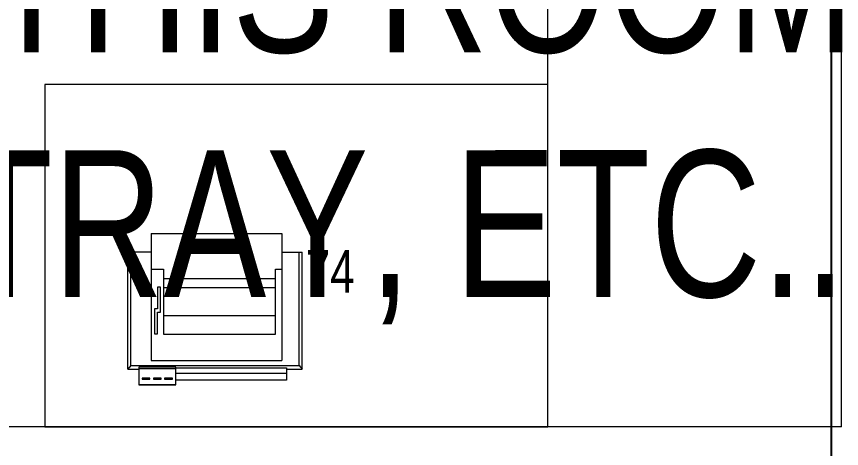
# Model space of a CAD drawing. Header units: metres. Extents: x -18745 to 220762, y -1579758 to -1356048.
# Drawn here: x 113346 to 115034, y -1438392 to -1437509 of the extents above; entities that cross this region are included whole.
import ezdxf
from ezdxf import colors
from ezdxf.entities.mleader import LeaderData, LeaderLine
from ezdxf.math import Vec2, Vec3

# ---------------------------------------------------------------- set-up
doc = ezdxf.new("R2010")
doc.units = ezdxf.units.M
doc.linetypes.add('DASHED2', pattern=[0.375, 0.25, -0.125])
doc.layers.get('0').update_dxf_attribs({"lineweight": 0})
doc.layers.add('A-100 - Copy$0$axes', color=8, linetype='Continuous')
for name, color, linetype, lineweight in [('A-100 - Copy$0$Medical Equipment and Furniture', 8, 'Continuous', 0), ('A-100 - Copy$0$Walls', 8, 'Continuous', 0), ('E-GRND', 94, 'DASHED2', 40)]:
    doc.layers.add(name, color=color, linetype=linetype, lineweight=lineweight)
doc.styles.add('A-100 - Copy$0$X3G_ENTITY_257CFD', font='swisscl.ttf', dxfattribs={"height": 200})
doc.styles.add('ROMANS', font='romans.shx', dxfattribs={"width": 0.85})

# ---------------------------------------------------------------- blocks, each defined once
blk = doc.blocks.new('A-100 - Copy$0$ITPPLT2C-P')
for p, q in [((0.0229, 0.0318), (0.2618, 0.0318)), ((0.0304, 0.0256), (0.0229, 0.0318)), ((0.0229, 0), (0.0229, 0.0318)), ((0.0304, -0.3182), (0.0304, 0.0256)), ((0.0304, 0.0256), (0.2618, 0.0256)), ((0.2618, -0.0096), (0.2618, 0.0318)), ((0, 0), (0, -0.2262)), ((0.0252, 0), (0, 0)), ((0.0139, 0), (0.0139, -0.2262)), ((0.0252, 0), (0.0139, 0)), ((0.0252, -0.2262), (0.0252, 0)), ((0.0401, -0.2769), (0.0401, -0.0096)), ((0.3, -0.0096), (0.0401, -0.0096)), ((0.2274, -0.0222), (0.2274, -0.0096)), ((0.3, -0.2769), (0.3, -0.0096)), ((0.0939, -0.2515), (0.0939, -0.0222)), ((0.0939, -0.0222), (0.2274, -0.0222)), ((0.1321, -0.2515), (0.1321, -0.0222)), ((0.1894, -0.2515), (0.1894, -0.0222)), ((0.2082, -0.2515), (0.2082, -0.0222)), ((-0.0091, -0.2262), (0.0267, -0.2262)), ((-0.0091, -0.3023), (-0.0091, -0.2262)), ((-0.0087, -0.2262), (0.0236, -0.2262)), ((-0.0087, -0.3023), (-0.0087, -0.2262)), ((0, -0.2262), (0.0252, -0.2262)), ((0.0023, -0.2495), (0.0023, -0.2334)), ((0.0023, -0.2334), (0.0045, -0.2334)), ((0.0045, -0.2334), (0.0045, -0.2495)), ((0.0139, -0.2262), (0.0252, -0.2262)), ((0.0236, -0.2262), (0.0236, -0.3023)), ((0.0267, -0.2262), (0.0267, -0.3023)), ((0.0045, -0.2495), (0.0023, -0.2495)), ((0.2274, -0.2515), (0.0939, -0.2515)), ((0.2274, -0.2769), (0.2274, -0.2515)), ((0.0023, -0.2721), (0.0023, -0.2562)), ((0.0023, -0.2562), (0.0045, -0.2562)), ((0.0045, -0.2562), (0.0045, -0.2721)), ((0.0947, -0.2701), (0.0947, -0.2641)), ((0.0947, -0.2641), (0.1395, -0.2641)), ((0.1395, -0.2575), (0.19, -0.2575)), ((0.1395, -0.2641), (0.1395, -0.2575)), ((0.19, -0.2641), (0.1457, -0.2641)), ((0.1457, -0.2641), (0.1457, -0.2701)), ((0.19, -0.2575), (0.19, -0.2641)), ((0.0045, -0.2721), (0.0023, -0.2721)), ((0.0023, -0.295), (0.0023, -0.2793)), ((0.0023, -0.2793), (0.0045, -0.2793)), ((0.0045, -0.2793), (0.0045, -0.295)), ((0.3, -0.2769), (0.0401, -0.2769)), ((0.1457, -0.2701), (0.0947, -0.2701)), ((0.2618, -0.2769), (0.2618, -0.3246)), ((0.0267, -0.3023), (-0.0091, -0.3023)), ((0.0236, -0.3023), (-0.0087, -0.3023)), ((0.0045, -0.295), (0.0023, -0.295)), ((0.0229, -0.3246), (0.0229, -0.3023)), ((0.0304, -0.3182), (0.0229, -0.3246)), ((0.0304, -0.3182), (0.2618, -0.3182)), ((0.0229, -0.3246), (0.2618, -0.3246))]:
    blk.add_line(p, q)
blk = doc.blocks.new('A-100 - Copy')
at = {"layer": 'A-100 - Copy$0$axes'}
blk.add_line((115013.3, -1477297.4, 0), (115013.3, -1366771.9, 0), dxfattribs=at)
at = {"layer": 'A-100 - Copy$0$Medical Equipment and Furniture'}
blk.add_line((114432.9, -1438347.7, 2.4), (114432.9, -1433702.7, 2.4), dxfattribs=at)
at = {"layer": 'A-100 - Copy$0$Medical Equipment and Furniture', "elevation": 2.4}
blk.add_lwpolyline([(113404.2, -1437647.7), (113404.2, -1438347.7), (114432.9, -1438347.7), (114432.9, -1437647.7)], close=True, dxfattribs=at)
at = {"layer": 'A-100 - Copy$0$Walls'}
for p, q in [((115033.8, -1438347.7, 0.8), (115032.9, -1433902.7, 2.4)), ((115033.8, -1438347.7, 2.4), (109430.3, -1438347.7, 2.4))]:
    blk.add_line(p, q, dxfattribs=at)
at = {"layer": 'A-100 - Copy$0$Medical Equipment and Furniture', "extrusion": (2.55412e-17, -7.77425e-06, -1), "xscale": 1000, "yscale": 1000, "zscale": 1000, "rotation": 90}
blk.add_blockref('A-100 - Copy$0$ITPPLT2C-P', (-113898.3, -1438252.2, 8.8), dxfattribs=at)
at = {"layer": 'A-100 - Copy$0$Medical Equipment and Furniture', "insert": (113987.6, -1438073.5, 2.4), "char_height": 87.47, "attachment_point": 8, "style": 'A-100 - Copy$0$X3G_ENTITY_257CFD'}
blk.add_mtext('74', dxfattribs=at)

msp = doc.modelspace()

# ---------------------------------------------------------------- block references
msp.add_blockref('A-100 - Copy', (0, 0))

# ---------------------------------------------------------------- next in the draw order: leaders
at = {"layer": 'E-GRND', "linetype": 'ByBlock', "ltscale": 400}
ml = msp.add_multileader_mtext('Standard', dxfattribs=at)
ml.set_content('{\\fArial|b0|i0|c0|p34;\\W0.75;\\C256;GROUNDING BUSBAR - MAMMOGRAPHY\\PALL MATERIAL IN THIS ROOM SUCH CABINET, CABLE TRAY, ETC... SHALL BE BONDED TO}', color=140, style='ROMANS')
ml.set_leader_properties(color=181, lineweight=-1)
ml.build(insert=Vec2(0, 0))
ml.multileader.update_dxf_attribs({"dogleg_length": 319.7, "arrow_head_size": 200})
ctx = ml.context
ctx.base_point, ctx.char_height, ctx.arrow_head_size, ctx.landing_gap_size, ctx.plane_origin, ctx.plane_x_axis, ctx.plane_y_axis = Vec3(110373.4, -1436934.5, 2.4), 300, 200, 200, Vec3(114712.3, -1444490.3, 2.4), Vec3(1, 0.000063), Vec3(-0.000063, 1)
notes = []
notes.append((ctx, [(1, (1, 1, 0), (109931.4, -1436934.5, 2.4), (1, 0.000063), 442, [(0, [(109430.3, -1438657.7, 2.4)], 0, [])])]))
ctx.mtext.insert, ctx.mtext.text_direction, ctx.mtext.rotation, ctx.mtext.width, ctx.mtext.defined_height, ctx.mtext.flow_direction = Vec3(110573.4, -1436781.9, 2.4), Vec3(1, 0.000063), 0.000063, 6361.861, 2607.8, 5
for ctx, leaders in notes:
    for number, flags, end, landing, length, lines in leaders:
        leader = LeaderData()
        leader.index, (leader.has_last_leader_line, leader.has_dogleg_vector, leader.attachment_direction) = number, flags
        leader.last_leader_point, leader.dogleg_vector, leader.dogleg_length = Vec3(end), Vec3(landing), length
        for number, points, colour, breaks in lines:
            line = LeaderLine()
            line.index, line.vertices, line.color, line.breaks = number, Vec3.list(points), colors.encode_raw_color(colour), breaks
            leader.lines.append(line)
        ctx.leaders.append(leader)

doc.saveas('drawing.dxf')
